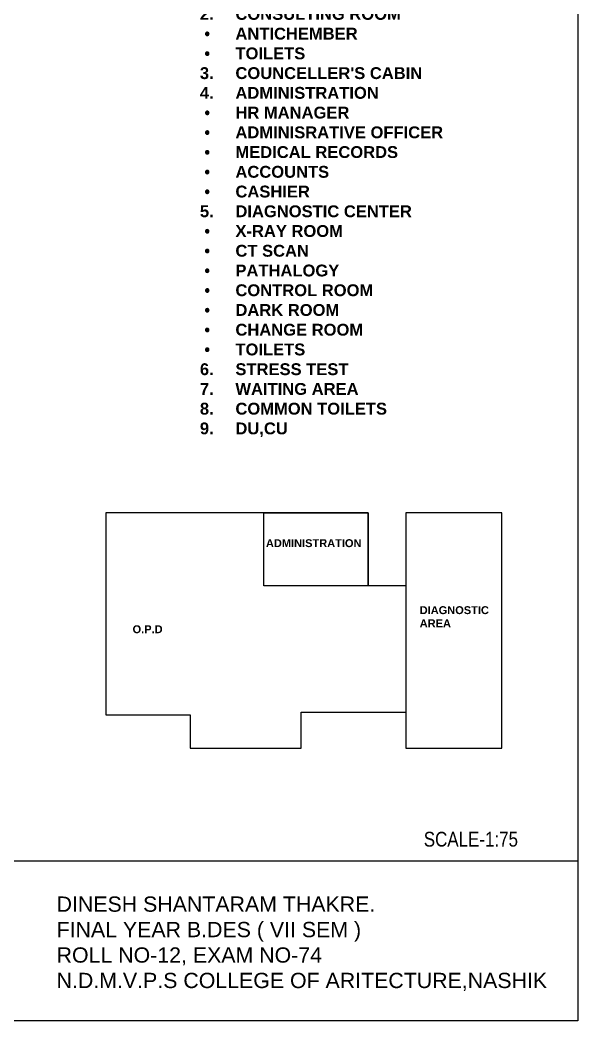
# Model space of a CAD drawing. Header units: inches. Extents: x -17070 to 527, y 504 to 2398.
# Drawn here: x -10606.07 to -10591.93, y 504.14 to 529.5 of the extents above; entities that cross this region are included whole.
import ezdxf

# ---------------------------------------------------------------- set-up
doc = ezdxf.new("R2010")
doc.units = ezdxf.units.IN
doc.layers.add('elevation', color=7, linetype='Continuous')
doc.layers.add('wall', color=7, linetype='Continuous', lineweight=30)
doc.styles.add('PP15', font='', dxfattribs={"height": 0.015})
doc.styles.add('ROMANC', font='arialbd.ttf', dxfattribs={"height": 0.35})
doc.styles.get('PP15').set_extended_font_data('Arial Narrow')

# ---------------------------------------------------------------- blocks, each defined once
blk = doc.blocks.new('de')
at = {"layer": 'elevation', "ltscale": 0.0005}
for p, q in [((-10856.06422, 504.72708), (-10856.06422, 504.13708)), ((-10856.90422, 504.19118), (-10856.06422, 504.19118)), ((-10856.06422, 504.13708), (-10856.90422, 504.13708))]:
    blk.add_line(p, q, dxfattribs=at)
at = {"ltscale": 0.0005, "insert": (-10856.11631, 504.20099), "char_height": 0.005, "width": 0.0331616, "attachment_point": 1, "style": 'PP15'}
blk.add_mtext('SCALE-1:75', dxfattribs=at)
at = {"layer": 'elevation', "ltscale": 0.0005, "insert": (-10856.24034, 504.17914), "char_height": 0.0051564, "width": 0.17596, "attachment_point": 1, "style": 'PP15'}
blk.add_mtext('{\\fArial|b0|i0|c0|p34;DINESH SHANTARAM THAKRE.\\PFINAL YEAR B.DES ( VII SEM )\\PROLL NO-12, EXAM NO-74\\PN.D.M.V.P.S COLLEGE OF ARITECTURE,NASHIK\\P\\P                                                }', dxfattribs=at)

msp = doc.modelspace()

# ---------------------------------------------------------------- linework, layer by layer
at = {"layer": 'wall', "color": 252, "ltscale": 0.0005}
msp.add_line((-10596.29347, 515.16484), (-10596.29347, 511.96377), dxfattribs=at)
at = {"layer": 'wall', "ltscale": 0.0005}
msp.add_lwpolyline([(-10603.89209, 517.01271), (-10603.89209, 511.89653), (-10601.75185, 511.89653), (-10601.75185, 511.04884), (-10598.93981, 511.04884), (-10598.93981, 511.96377), (-10596.29347, 511.96377), (-10596.29347, 511.04884), (-10593.85845, 511.04884), (-10593.85845, 517.01271), (-10596.29347, 517.01271), (-10596.29347, 515.16484), (-10597.24682, 515.16484), (-10597.24682, 517.01271), (-10603.89209, 517.01271)], dxfattribs=at)
at = {"layer": 'wall', "color": 252, "ltscale": 0.0005}
msp.add_lwpolyline([(-10597.24682, 515.16484), (-10599.88812, 515.16484), (-10599.88812, 517.01271), (-10597.24682, 517.01271)], close=True, dxfattribs=at)

# ---------------------------------------------------------------- block references
at = {"layer": 'elevation', "xscale": 75, "yscale": 75, "zscale": 75}
msp.add_blockref('de', (803612.88564, -37306.1441), dxfattribs=at)

# ---------------------------------------------------------------- texts
at = {"layer": 'elevation', "ltscale": 0.0005, "width": 335.6252416, "attachment_point": 1, "style": 'ROMANC'}
for s, insert, char_height in [("\\pi-0.9,l0.9,t0.9;{\\fArial|b1|i0|c161|p34;1.^IO.P.D\\P2.^ICONSULTING ROOM\\P\\pl1.016,t0.9,1.016;{\\fSymbol|b1|i0|c2|p18;·^I}ANTICHEMBER \\P{\\fSymbol|b1|i0|c2|p18;·^I}TOILETS\\P\\pl0.9,t0.9;3.^ICOUNCELLER'S CABIN \\P4.^IADMINISTRATION \\P\\pl1.016,t0.9,1.016;{\\fSymbol|b1|i0|c2|p18;·^I}HR MANAGER \\P{\\fSymbol|b1|i0|c2|p18;·^I}ADMINISRATIVE OFFICER\\P{\\fSymbol|b1|i0|c2|p18;·^I}MEDICAL RECORDS\\P{\\fSymbol|b1|i0|c2|p18;·^I}ACCOUNTS\\P{\\fSymbol|b1|i0|c2|p18;·^I}CASHIER\\P\\pl0.9,t0.9;5.^IDIAGNOSTIC CENTER\\P\\pl1.016,t0.9,1.016;{\\fSymbol|b1|i0|c2|p18;·^I}X-RAY ROOM\\P{\\fSymbol|b1|i0|c2|p18;·^I}CT SCAN\\P{\\fSymbol|b1|i0|c2|p18;·^I}PATHALOGY\\P{\\fSymbol|b1|i0|c2|p18;·^I}CONTROL ROOM\\P{\\fSymbol|b1|i0|c2|p18;·^I}DARK ROOM\\P{\\fSymbol|b1|i0|c2|p18;·^I}CHANGE ROOM\\P{\\fSymbol|b1|i0|c2|p18;·^I}TOILETS\\P\\pl0.9,t0.9;6.^ISTRESS TEST\\P7.^IWAITING AREA}\\P8.^ICOMMON TOILETS\\P9.^IDU,CU", (-10601.50932, 530.30255), 0.3), ('{\\fArial|b1|i0|c204|p34;\\C178;DIAGNOSTIC \\PAREA}', (-10595.94088, 514.64574), 0.2)]:
    msp.add_mtext(s, dxfattribs=dict(at, insert=insert, char_height=char_height))
at = {"layer": 'elevation', "color": 0, "ltscale": 0.0005, "insert": (-10599.83674, 516.34292), "char_height": 0.2, "width": 335.6252416, "attachment_point": 1, "style": 'ROMANC'}
msp.add_mtext('{\\C178;ADMINISTRATION}', dxfattribs=at)
at = {"layer": 'wall', "color": 252, "ltscale": 0.0005, "insert": (-10603.21513, 514.16214), "char_height": 0.2, "width": 335.6252416, "attachment_point": 1, "style": 'ROMANC'}
msp.add_mtext('{\\C178;O.P.D}', dxfattribs=at)

doc.saveas('drawing.dxf')
